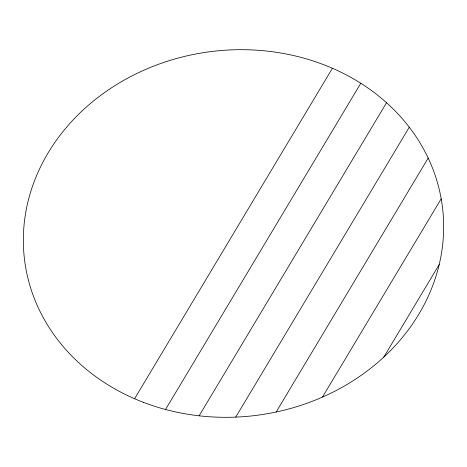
<?xml version="1.0" encoding="UTF-8"?>
<svg xmlns="http://www.w3.org/2000/svg" width="467" height="467" viewBox="0 0 467 467"><rect width="100%" height="100%" fill="white"/><g stroke="black" fill="none" stroke-linecap="round" stroke-linejoin="round"><path stroke-width="0.7" d="M134.589 398.736L332.411 68.264M165.534 409.489L360.804 83.278M199.129 415.817L386.548 102.722M235.736 417.113L409.279 127.199M276.172 412.005L428.175 158.079M322.499 397.067L441.192 198.784M383.816 357.08L439.208 264.55M143.527 402.379A210.605 183.303 -7.6 0 0 442.967 211.919A210.605 183.303 -7.6 0 0 114.006 86.202A210.605 183.303 -7.6 0 0 143.527 402.379"/></g></svg>
